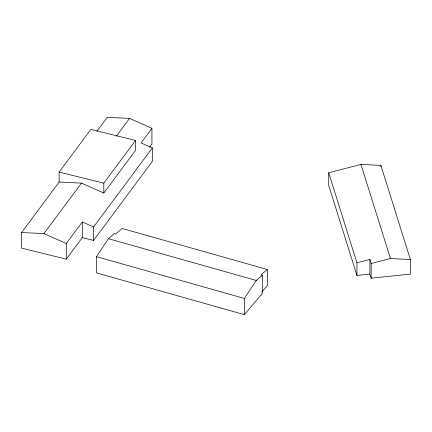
<?xml version="1.0" encoding="UTF-8"?>
<svg xmlns="http://www.w3.org/2000/svg" width="432" height="432" viewBox="0 0 432 432"><rect width="100%" height="100%" fill="white"/><g stroke="black" fill="none" stroke-linecap="round" stroke-linejoin="round"><path stroke-width="0.65" d="M267.327 269.482L260.96 274.909L262.332 275.297L262.332 293.447L244.366 314.647L96.493 272.873L96.493 256.667L108.41 238.68L114.458 233.523L115.83 233.912L122.197 228.485L267.327 269.482L267.327 285.547L261.808 292.059M244.366 314.647L244.366 298.442L256.289 280.454L262.332 275.297M59.135 182.061L59.135 172.071L90.877 129.395L135.551 140.47L135.551 150.358L103.815 193.034L81.475 183.103L59.135 182.061L21.6 232.54L21.6 248.103L66.28 259.178L82.318 237.611L82.318 221.945L93.587 226.957L93.587 240.403L82.318 237.611M96.865 131.328L107.255 117.353L129.595 118.395L151.934 128.326L151.934 143.991L149.521 147.236M21.6 232.54L43.94 233.582L81.475 183.103M116.408 136.129L129.595 118.395M103.815 193.034L103.815 183.146L135.551 140.47M66.28 259.178L66.28 243.513L82.318 221.945M151.934 128.326L141.075 142.938L152.339 147.944L152.339 161.395L93.587 240.403M93.587 226.957L152.339 147.944M356.94 275.459L328.709 185.431L328.709 172.768L360.947 164.425L380.894 165.418L410.4 259.529L410.4 274.093L371.174 278.192L369.895 274.104L369.895 259.443L356.94 262.796L356.94 275.459L369.895 274.104M371.174 278.192L371.174 263.525L390.452 258.536L410.4 259.529M59.135 172.071L103.815 183.146M108.41 238.68L256.289 280.454M96.493 256.667L244.366 298.442M43.94 233.582L66.28 243.513M360.947 164.425L390.452 258.536M369.895 259.443L371.174 263.525M328.709 172.768L356.94 262.796M380.894 165.418L380.894 166.741"/></g></svg>
